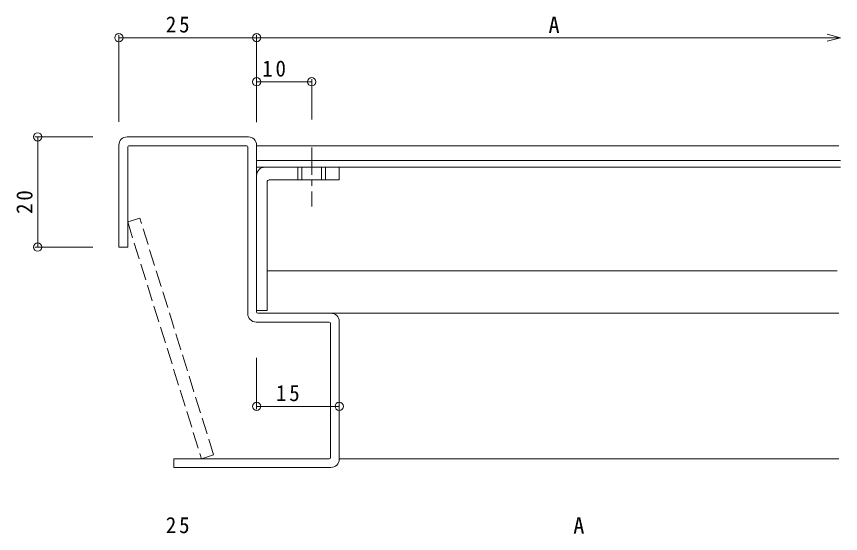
# Model space of a CAD drawing. Units: millimetres on the paper. Extents: x -420 to 373, y -297 to 267.
# Drawn here: x -6.3 to 143.3, y 29.6 to 123.5 of the extents above; entities that cross this region are included whole.
import ezdxf
from ezdxf.enums import TextEntityAlignment as Align

# ---------------------------------------------------------------- set-up
doc = ezdxf.new("R2010")
doc.units = ezdxf.units.MM
doc.linetypes.add('CHAIN1', pattern=[8, 5, -1, 1, -1])
doc.linetypes.add('DASHED3', pattern=[4, 3, -1])
for name, color, linetype, lineweight in [('0-1_USER1', 6, 'Continuous', 9), ('0-5_YSS_K', 4, 'DASHED3', 9), ('0-6_YKK_13', 7, 'Continuous', 9), ('0-7_YKK_D', 2, 'Continuous', 9)]:
    doc.layers.add(name, color=color, linetype=linetype, lineweight=lineweight)
doc.styles.add('ＭＳ ゴシック', font='')
doc.styles.get('ＭＳ ゴシック').set_extended_font_data('MS Gothic')

msp = doc.modelspace()

# ---------------------------------------------------------------- linework, layer by layer
at = {"layer": '0-1_USER1'}
for p, q in [((12.274, 104.366), (12.274, 120.125)), ((37.274, 104.303), (37.274, 120.125)), ((37.274, 104.366), (37.274, 120.125)), ((143.275, 119.625), (140.865, 120.27)), ((12.274, 119.625), (37.274, 119.625)), ((37.274, 119.625), (143.275, 119.625)), ((143.275, 119.625), (140.865, 118.979)), ((37.274, 104.303), (37.274, 112.121)), ((37.274, 111.621), (47.274, 111.621)), ((47.274, 104.803), (47.274, 112.121)), ((7.515, 101.621), (-2.971, 101.621)), ((-2.471, 101.621), (-2.471, 81.621)), ((7.515, 81.621), (-2.971, 81.621)), ((52.274, 68.121), (52.274, 52.218)), ((37.274, 61.505), (37.274, 52.218)), ((52.274, 52.718), (37.274, 52.718))]:
    msp.add_line(p, q, dxfattribs=at)
for centre in [(12.274, 119.625), (37.274, 119.625), (37.274, 119.625), (37.274, 111.621), (47.274, 111.621), (-2.471, 101.621), (-2.471, 81.621), (37.274, 52.718), (52.274, 52.718)]:
    msp.add_circle(centre, 0.75, dxfattribs=at)
at = {"layer": '0-5_YSS_K'}
for p, q in [((13.874, 86.18), (16.069, 86.865)), ((29.469, 43.906), (16.069, 86.865)), ((13.874, 86.18), (27.274, 43.221)), ((27.274, 43.221), (29.469, 43.906))]:
    msp.add_line(p, q, dxfattribs=at)
at = {"layer": '0-6_YKK_13'}
for p, q in [((35.774, 101.621), (13.774, 101.621)), ((12.274, 100.121), (12.274, 81.621)), ((13.874, 99.821), (13.874, 81.621)), ((35.474, 100.021), (14.074, 100.021)), ((35.674, 99.821), (35.674, 69.521)), ((37.274, 100.121), (37.274, 69.821)), ((37.274, 97.321), (143.275, 97.321)), ((143.275, 96.121), (37.274, 96.121)), ((52.274, 96.121), (52.274, 93.821)), ((39.174, 93.421), (39.174, 70.121)), ((39.574, 93.821), (52.274, 93.821)), ((12.274, 81.621), (13.874, 81.621)), ((39.174, 77.321), (142.647, 77.321)), ((37.274, 70.121), (39.174, 70.121)), ((50.774, 69.621), (37.474, 69.621)), ((50.474, 68.021), (37.174, 68.021)), ((50.674, 67.821), (50.674, 43.421)), ((52.274, 68.121), (52.274, 43.121)), ((22.274, 43.221), (22.274, 41.621)), ((50.474, 43.221), (22.274, 43.221)), ((50.774, 41.621), (22.274, 41.621))]:
    msp.add_line(p, q, dxfattribs=at)
at = {"layer": '0-6_YKK_13', "linetype": 'CHAIN1'}
msp.add_line((47.274, 99.721), (47.274, 88.976), dxfattribs=at)
at = {"layer": '0-6_YKK_13', "linetype": 'DASHED3'}
for p, q in [((44.774, 96.121), (44.774, 93.821)), ((45.474, 96.121), (45.474, 93.821)), ((49.074, 96.121), (49.074, 93.821)), ((49.774, 96.121), (49.774, 93.821))]:
    msp.add_line(p, q, dxfattribs=at)
at = {"layer": '0-6_YKK_13'}
for centre, radius, start, end in [((13.774, 100.121), 1.5, 90, 180), ((35.774, 100.121), 1.5, 0, 90), ((14.074, 99.821), 0.2, 90, 180), ((35.474, 99.821), 0.2, 0, 90), ((38.774, 94.621), 1.5, 90, 180), ((39.574, 93.421), 0.4, 90, 180), ((37.174, 69.521), 1.5, 180, 270), ((37.474, 69.821), 0.2, 180, 270), ((50.774, 68.121), 1.5, 0, 90), ((50.474, 67.821), 0.2, 0, 90), ((50.474, 43.421), 0.2, 270, 0), ((50.774, 43.121), 1.5, 270, 0)]:
    msp.add_arc(centre, radius, start, end, dxfattribs=at)
at = {"layer": '0-7_YKK_D'}
for p, q in [((37.274, 100.021), (142.94, 100.021)), ((142.94, 69.621), (50.774, 69.621)), ((142.94, 43.221), (52.274, 43.221))]:
    msp.add_line(p, q, dxfattribs=at)

# ---------------------------------------------------------------- texts
at = {"layer": '0-1_USER1', "color": 7, "style": 'ＭＳ ゴシック'}
for p in [(90.274, 119.625), (94.774, 28.759)]:
    msp.add_text('A', height=2.933, dxfattribs=at).set_placement(p, align=Align.BOTTOM_LEFT)
at = {"layer": '0-1_USER1', "color": 7, "char_height": 2.933, "attachment_point": 7, "style": 'ＭＳ ゴシック'}
for s, insert in [('\\T1.27;\\W0.95;25', (20.792, 120.525)), ('\\T1.27;\\W0.95;10', (38.292, 112.521)), ('\\T1.27;\\W0.95;15', (40.792, 53.618)), ('\\T1.27;\\W0.95;25', (20.792, 29.659))]:
    msp.add_mtext(s, dxfattribs=dict(at, insert=insert))
at = {"layer": '0-1_USER1', "color": 7, "insert": (-3.371, 87.64), "char_height": 2.933, "attachment_point": 7, "rotation": 90, "style": 'ＭＳ ゴシック'}
msp.add_mtext('\\T1.27;\\W0.95;20', dxfattribs=at)

doc.saveas('drawing.dxf')
